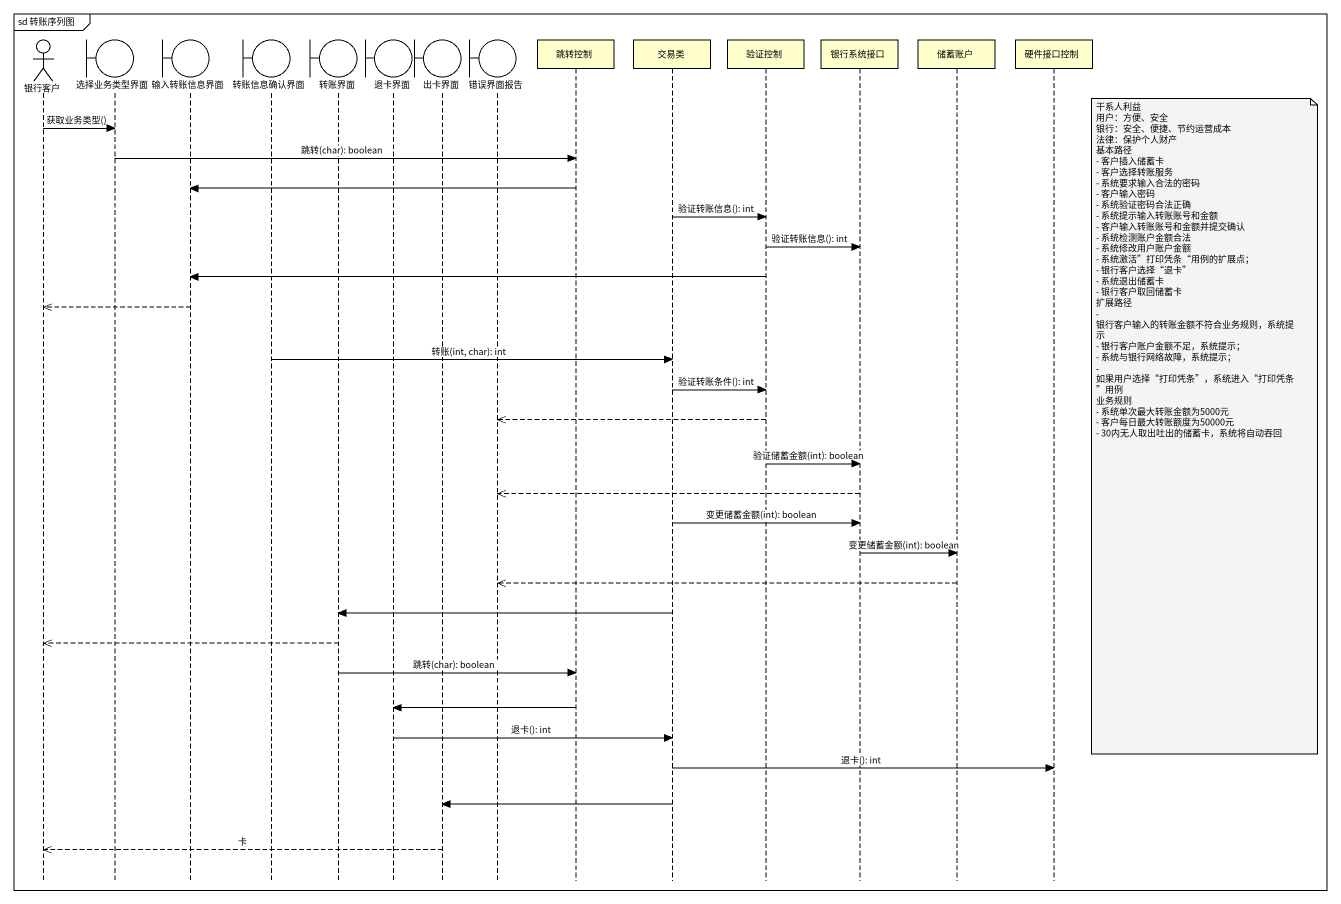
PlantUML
@startuml
mainframe sd 转账序列图
hide footbox
actor 银行客户
boundary 选择业务类型界面
boundary 输入转账信息界面
boundary 转账信息确认界面
boundary 转账界面
boundary 退卡界面
boundary 出卡界面
boundary 错误界面报告
participant 跳转控制
participant 交易类
participant 验证控制
participant 银行系统接口
participant 储蓄账户
participant 硬件接口控制

银行客户 -> 选择业务类型界面 : 获取业务类型()
选择业务类型界面 -> 跳转控制 : 跳转(char): boolean
跳转控制 -> 输入转账信息界面
交易类 -> 验证控制 : 验证转账信息(): int
验证控制 -> 银行系统接口 : 验证转账信息(): int
验证控制 -> 输入转账信息界面
输入转账信息界面 -->> 银行客户
转账信息确认界面 -> 交易类 : 转账(int, char): int
交易类 -> 验证控制 : 验证转账条件(): int
验证控制 -->> 错误界面报告
note right of 硬件接口控制
  干系人利益
  用户：方便、安全
  银行：安全、便捷、节约运营成本
  法律：保护个人财产
  基本路径
  - 客户插入储蓄卡
  - 客户选择转账服务
  - 系统要求输入合法的密码
  - 客户输入密码
  - 系统验证密码合法正确
  - 系统提示输入转账账号和金额
  - 客户输入转账账号和金额并提交确认
  - 系统检测账户金额合法
  - 系统修改用户账户金额
  - 系统激活”打印凭条“用例的扩展点；
  - 银行客户选择“退卡”
  - 系统退出储蓄卡
  - 银行客户取回储蓄卡
  扩展路径
  - 银行客户输入的转账金额不符合业务规则，系统提示
  - 银行客户账户金额不足，系统提示；
  - 系统与银行网络故障，系统提示；
  - 如果用户选择“打印凭条”，系统进入“打印凭条”用例
  业务规则
  - 系统单次最大转账金额为5000元
  - 客户每日最大转账额度为50000元
  - 30内无人取出吐出的储蓄卡，系统将自动吞回
end note
验证控制 -> 银行系统接口 : 验证储蓄金额(int): boolean
银行系统接口 -->> 错误界面报告
交易类 -> 银行系统接口 : 变更储蓄金额(int): boolean
银行系统接口 -> 储蓄账户 : 变更储蓄金额(int): boolean
储蓄账户 -->> 错误界面报告
交易类 -> 转账界面
转账界面 -->> 银行客户
转账界面 -> 跳转控制 : 跳转(char): boolean
跳转控制 -> 退卡界面
退卡界面 -> 交易类 : 退卡(): int
交易类 -> 硬件接口控制 : 退卡(): int
交易类 -> 出卡界面
出卡界面 -->> 银行客户 : 卡
@enduml
